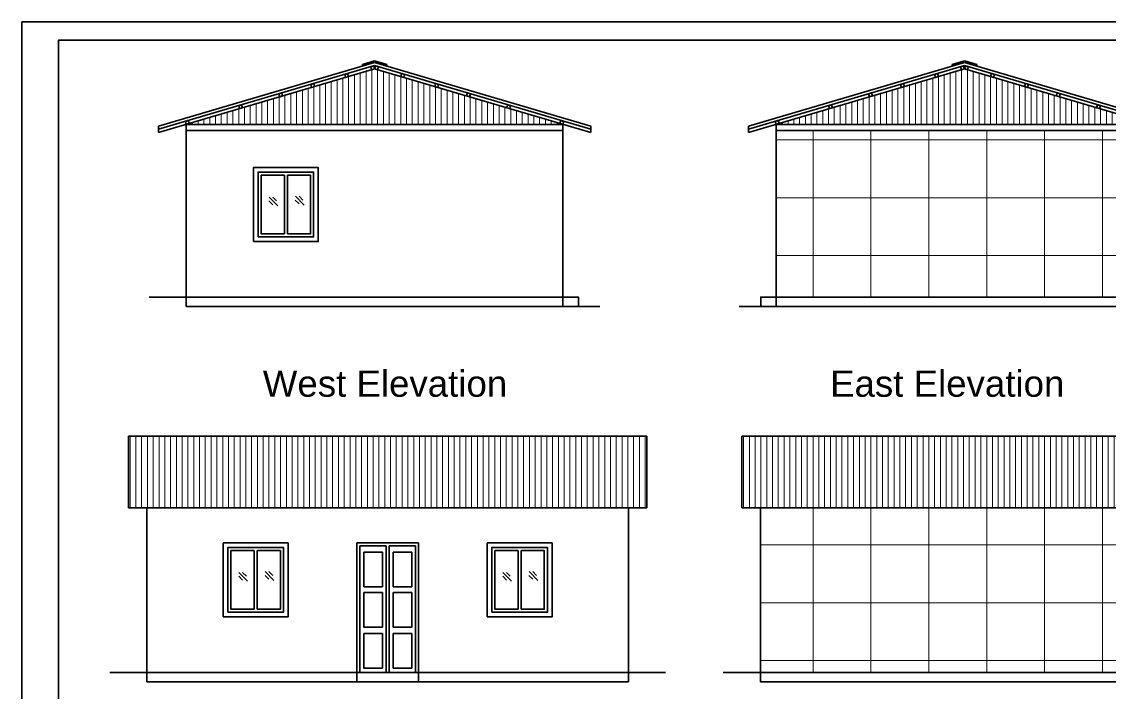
# Model space of a CAD drawing. Header units: inches. Extents: x 352533 to 378079, y -36324 to -23949.
# Drawn here: x 363425 to 364130, y -33281 to -32845 of the extents above; entities that cross this region are included whole.
import ezdxf

# ---------------------------------------------------------------- set-up
doc = ezdxf.new("R2010")
doc.units = ezdxf.units.IN
doc.header["$LTSCALE"] = 2
doc.header["$MEASUREMENT"] = 0
doc.layers.get('0').update_dxf_attribs({"linetype": 'CONTINUOUS'})
for name, color, linetype, lineweight in [('1', 7, 'CONTINUOUS', 13), ('door', 20, 'CONTINUOUS', 35), ('steps', 253, 'CONTINUOUS', 20)]:
    doc.layers.add(name, color=color, linetype=linetype, lineweight=lineweight)
doc.layers.add('Normal Wall', color=7, linetype='CONTINUOUS', lineweight=35, true_color=0xffaf89)
doc.styles.get("Standard").update_dxf_attribs({"font": 'ARIALN.TTF'})
pattern_1 = [(90, (0, -2209.563), (-37.5, 0), []), (180, (0, -2209.563), (-4e-15, -37.5), [])]

msp = doc.modelspace()

# ---------------------------------------------------------------- hatches: boundary and pattern name
at = {"layer": '1', "ltscale": 5}
h = msp.add_hatch(dxfattribs=at)
h.set_pattern_fill('ANSI37', color=256, scale=300, angle=45, style=0)
h.set_pattern_definition(pattern_1)
h.paths.add_polyline_path([(364157.62, -33023.9), (364157.62, -32915.9), (363913.62, -32915.9), (363913.62, -33023.9)])
h = msp.add_hatch(dxfattribs=at)
h.set_pattern_fill('ANSI37', color=256, scale=300, angle=45, style=0)
h.set_pattern_definition(pattern_1)
h.paths.add_polyline_path([(364215.37, -33267.24), (364215.37, -33160.55), (363903.37, -33160.55), (363903.37, -33267.24)])
at = {"layer": 'steps', "ltscale": 0.3}
h = msp.add_hatch(dxfattribs=at)
h.set_pattern_fill('ANSI31', scale=30, angle=45)
h.set_pattern_definition([(90, (2230.3754, -3631.8823), (-3.75, 0), [])])
h.paths.add_polyline_path([(363775.45, -32911.9), (363653.45, -32875.9), (363651.53, -32876.46), (363531.45, -32911.9)])
h = msp.add_hatch(dxfattribs=at)
h.set_pattern_fill('ANSI31', scale=30, angle=45)
h.set_pattern_definition([(90, (2612.5427, -3631.8823), (-3.75, 0), [])])
h.paths.add_polyline_path([(363913.62, -32911.9), (364035.62, -32875.9), (364037.54, -32876.46), (364157.62, -32911.9)])
h = msp.add_hatch(dxfattribs=at)
h.set_pattern_fill('ANSI31', scale=30, angle=45)
h.set_pattern_definition([(90, (937.505, -3875.224), (-3.75, 0), [])])
h.paths.add_polyline_path([(363829.88, -33160.55), (363829.88, -33114.03), (363493.88, -33114.03), (363493.88, -33160.55)])
h = msp.add_hatch(dxfattribs=at)
h.set_pattern_fill('ANSI31', scale=30, angle=45)
h.set_pattern_definition([(90, (1334.9987, -3875.224), (-3.75, 0), [])])
h.paths.add_polyline_path([(364227.37, -33160.55), (364227.37, -33114.03), (363891.37, -33114.03), (363891.37, -33160.55)])

# ---------------------------------------------------------------- linework, layer by layer
at = {"layer": 'door', "ltscale": 0.5}
for p, q in [((363653.45, -32871.73), (363513.45, -32913.04)), ((363653.45, -32873.81), (363513.45, -32915.12)), ((363653.45, -32875.9), (363513.45, -32917.21)), ((363653.45, -32870.68), (363645.49, -32873.03)), ((363645.49, -32873.03), (363645.49, -32874.08)), ((363653.45, -32871.73), (363645.78, -32873.99)), ((363653.45, -32870.68), (363661.41, -32873.03)), ((363653.45, -32871.73), (363793.45, -32913.04)), ((363653.45, -32871.73), (363661.12, -32873.99)), ((363653.45, -32873.81), (363793.45, -32915.12)), ((363653.45, -32875.9), (363793.45, -32917.21)), ((363661.41, -32873.03), (363661.41, -32874.08)), ((364035.62, -32871.73), (363895.62, -32913.04)), ((364035.62, -32873.81), (363895.62, -32915.12)), ((364035.62, -32875.9), (363895.62, -32917.21)), ((364035.62, -32870.68), (364027.66, -32873.03)), ((364027.66, -32873.03), (364027.66, -32874.08)), ((364035.62, -32871.73), (364027.95, -32873.99)), ((364035.62, -32870.68), (364043.57, -32873.03)), ((364035.62, -32871.73), (364175.62, -32913.04)), ((364035.62, -32871.73), (364043.29, -32873.99)), ((364035.62, -32873.81), (364175.62, -32915.12)), ((364035.62, -32875.9), (364175.62, -32917.21)), ((364043.57, -32873.03), (364043.57, -32874.08)), ((363531.45, -32911.9), (363775.45, -32911.9)), ((363531.45, -32911.9), (363531.45, -33023.9)), ((363775.45, -32911.9), (363775.45, -33023.9)), ((364157.62, -32911.9), (363913.62, -32911.9)), ((363913.62, -32911.9), (363913.62, -33023.9)), ((363513.45, -32917.21), (363513.45, -32913.04)), ((363531.45, -32915.9), (363775.45, -32915.9)), ((363793.45, -32917.21), (363793.45, -32913.04)), ((363895.62, -32917.21), (363895.62, -32913.04)), ((364157.62, -32915.9), (363913.62, -32915.9)), ((363594.95, -32944.9), (363594.95, -32982.9)), ((363596.95, -32944.9), (363596.95, -32982.9)), ((363584.98, -32961.53), (363587.51, -32963.99)), ((363585.03, -32959.09), (363590.68, -32964.74)), ((363587.47, -32959.04), (363589.93, -32961.56)), ((363602.04, -32960.99), (363604.57, -32963.45)), ((363602.09, -32958.55), (363607.75, -32964.2)), ((363604.53, -32958.5), (363607, -32961.02)), ((363531.45, -33023.9), (363507.45, -33023.9)), ((363531.45, -33023.9), (363775.45, -33023.9)), ((363531.45, -33029.9), (363531.45, -33023.9)), ((364157.62, -33023.9), (363913.62, -33023.9)), ((363775.45, -33029.9), (363531.45, -33029.9)), ((363775.45, -33029.9), (363799.45, -33029.9)), ((363913.62, -33029.9), (363889.62, -33029.9)), ((363913.62, -33029.9), (364157.62, -33029.9)), ((363493.88, -33114.03), (363829.88, -33114.03)), ((363493.88, -33160.55), (363493.88, -33114.03)), ((363829.88, -33114.03), (363829.88, -33160.55)), ((364227.37, -33114.03), (363891.37, -33114.03)), ((363891.37, -33114.03), (363891.37, -33160.55)), ((363829.88, -33160.55), (363493.88, -33160.55)), ((363505.88, -33160.55), (363505.88, -33267.24)), ((363817.88, -33267.24), (363817.88, -33160.55)), ((363891.37, -33160.55), (364227.37, -33160.55)), ((363903.37, -33267.24), (363903.37, -33160.55)), ((363641.88, -33183.24), (363641.88, -33267.24)), ((363681.88, -33183.24), (363641.88, -33183.24)), ((363641.88, -33183.24), (363641.88, -33267.24)), ((363681.88, -33183.24), (363641.88, -33183.24)), ((363643.88, -33185.24), (363643.88, -33267.24)), ((363660.88, -33185.24), (363643.88, -33185.24)), ((363643.88, -33185.24), (363643.88, -33267.24)), ((363660.88, -33185.24), (363643.88, -33185.24)), ((363660.88, -33267.24), (363660.88, -33185.24)), ((363679.88, -33185.24), (363662.88, -33185.24)), ((363679.88, -33185.24), (363662.88, -33185.24)), ((363662.88, -33267.24), (363662.88, -33185.24)), ((363679.88, -33267.24), (363679.88, -33185.24)), ((363679.88, -33267.24), (363679.88, -33185.24)), ((363681.88, -33267.24), (363681.88, -33183.24)), ((363681.88, -33267.24), (363681.88, -33183.24)), ((363575.38, -33188.24), (363575.38, -33226.24)), ((363577.38, -33188.24), (363577.38, -33226.24)), ((363746.38, -33188.24), (363746.38, -33226.24)), ((363748.38, -33188.24), (363748.38, -33226.24)), ((363582.53, -33201.89), (363588.18, -33207.54)), ((363584.96, -33201.84), (363587.43, -33204.36)), ((363753.53, -33201.89), (363759.18, -33207.54)), ((363755.96, -33201.84), (363758.43, -33204.36)), ((363565.41, -33204.87), (363567.94, -33207.33)), ((363565.46, -33202.43), (363571.11, -33208.08)), ((363567.9, -33202.38), (363570.36, -33204.91)), ((363582.47, -33204.33), (363585, -33206.79)), ((363736.41, -33204.87), (363738.94, -33207.33)), ((363736.46, -33202.43), (363742.11, -33208.08)), ((363738.9, -33202.38), (363741.36, -33204.91)), ((363753.47, -33204.33), (363756, -33206.79)), ((363505.88, -33267.24), (363481.88, -33267.24)), ((363505.88, -33267.24), (363817.88, -33267.24)), ((363505.88, -33267.24), (363505.88, -33273.24)), ((363641.88, -33267.24), (363681.88, -33267.24)), ((363817.88, -33267.24), (363841.88, -33267.24)), ((363817.88, -33273.24), (363817.88, -33267.24)), ((363903.37, -33267.24), (363879.37, -33267.24)), ((364215.37, -33267.24), (363903.37, -33267.24)), ((363903.37, -33267.24), (363903.37, -33273.24)), ((363505.88, -33273.24), (363817.88, -33273.24)), ((363903.37, -33273.24), (364215.37, -33273.24))]:
    msp.add_line(p, q, dxfattribs=at)
for points in [[(363652.88, -32873.98), (363650.97, -32874.55), (363651.53, -32876.46), (363653.45, -32875.9)], [(363654.02, -32873.98), (363655.94, -32874.55), (363655.37, -32876.46), (363653.45, -32875.9)], [(364035.05, -32873.98), (364033.13, -32874.55), (364033.7, -32876.46), (364035.62, -32875.9)], [(364036.18, -32873.98), (364038.1, -32874.55), (364037.54, -32876.46), (364035.62, -32875.9)], [(363635.98, -32878.97), (363634.07, -32879.53), (363634.63, -32881.45), (363636.55, -32880.88)], [(363670.92, -32878.97), (363672.84, -32879.53), (363672.27, -32881.45), (363670.35, -32880.88)], [(364018.15, -32878.97), (364016.23, -32879.53), (364016.8, -32881.45), (364018.72, -32880.88)], [(364053.08, -32878.97), (364055, -32879.53), (364054.44, -32881.45), (364052.52, -32880.88)], [(363593.29, -32891.56), (363591.38, -32892.13), (363591.94, -32894.05), (363593.86, -32893.48)], [(363613.96, -32885.47), (363612.04, -32886.03), (363612.61, -32887.95), (363614.52, -32887.38)], [(363692.94, -32885.47), (363694.86, -32886.03), (363694.3, -32887.95), (363692.38, -32887.38)], [(363713.61, -32891.56), (363715.53, -32892.13), (363714.96, -32894.05), (363713.04, -32893.48)], [(363975.46, -32891.56), (363973.54, -32892.13), (363974.11, -32894.05), (363976.03, -32893.48)], [(363996.13, -32885.47), (363994.21, -32886.03), (363994.77, -32887.95), (363996.69, -32887.38)], [(364075.11, -32885.47), (364077.03, -32886.03), (364076.46, -32887.95), (364074.54, -32887.38)], [(364095.78, -32891.56), (364097.69, -32892.13), (364097.13, -32894.05), (364095.21, -32893.48)], [(363567.29, -32899.24), (363565.37, -32899.8), (363565.94, -32901.72), (363567.86, -32901.16)], [(363739.61, -32899.24), (363741.53, -32899.8), (363740.96, -32901.72), (363739.04, -32901.16)], [(363949.46, -32899.24), (363947.54, -32899.8), (363948.11, -32901.72), (363950.02, -32901.16)], [(364121.78, -32899.24), (364123.7, -32899.8), (364123.13, -32901.72), (364121.21, -32901.16)], [(363532.8, -32909.41), (363530.88, -32909.98), (363531.45, -32911.9), (363533.37, -32911.33)], [(363774.1, -32909.41), (363776.02, -32909.98), (363775.45, -32911.9), (363773.53, -32911.33)], [(363914.97, -32909.41), (363913.05, -32909.98), (363913.62, -32911.9), (363915.54, -32911.33)], [(363574.95, -32987.9), (363616.95, -32987.9), (363616.95, -32939.9), (363574.95, -32939.9)], [(363577.95, -32984.9), (363613.95, -32984.9), (363613.95, -32942.9), (363577.95, -32942.9)], [(363775.45, -33029.9), (363785.45, -33029.9), (363785.45, -33023.9), (363775.45, -33023.9)], [(363913.62, -33029.9), (363903.62, -33029.9), (363903.62, -33023.9), (363913.62, -33023.9)], [(363555.38, -33231.24), (363597.38, -33231.24), (363597.38, -33183.24), (363555.38, -33183.24)], [(363558.38, -33228.24), (363594.38, -33228.24), (363594.38, -33186.24), (363558.38, -33186.24)], [(363726.38, -33231.24), (363768.38, -33231.24), (363768.38, -33183.24), (363726.38, -33183.24)], [(363729.38, -33228.24), (363765.38, -33228.24), (363765.38, -33186.24), (363729.38, -33186.24)], [(363646.5, -33189.17), (363658.52, -33189.17), (363658.52, -33211.66), (363646.5, -33211.66)], [(363665.5, -33189.17), (363677.52, -33189.17), (363677.52, -33211.66), (363665.5, -33211.66)], [(363646.5, -33215.47), (363658.52, -33215.47), (363658.52, -33237.96), (363646.5, -33237.96)], [(363665.5, -33215.47), (363677.52, -33215.47), (363677.52, -33237.96), (363665.5, -33237.96)], [(363646.5, -33242.02), (363658.52, -33242.02), (363658.52, -33264.52), (363646.5, -33264.52)], [(363665.5, -33242.02), (363677.52, -33242.02), (363677.52, -33264.52), (363665.5, -33264.52)], [(363641.88, -33267.24), (363681.88, -33267.24), (363681.88, -33273.24), (363641.88, -33273.24)]]:
    msp.add_lwpolyline(points, close=True, dxfattribs=at)
for points in [[(363594.95, -32944.9), (363579.95, -32944.9), (363579.95, -32982.9), (363594.95, -32982.9)], [(363596.95, -32982.9), (363611.95, -32982.9), (363611.95, -32944.9), (363596.95, -32944.9)], [(363575.38, -33188.24), (363560.38, -33188.24), (363560.38, -33226.24), (363575.38, -33226.24)], [(363577.38, -33226.24), (363592.38, -33226.24), (363592.38, -33188.24), (363577.38, -33188.24)], [(363746.38, -33188.24), (363731.38, -33188.24), (363731.38, -33226.24), (363746.38, -33226.24)], [(363748.38, -33226.24), (363763.38, -33226.24), (363763.38, -33188.24), (363748.38, -33188.24)]]:
    msp.add_lwpolyline(points, dxfattribs=at)
at = {"layer": 'Normal Wall'}
for points in [[(363424.83, -32845.38), (364482.84, -32845.38), (364482.84, -33595.91), (363424.83, -33595.91)], [(363424.83, -32845.38), (364482.84, -32845.38), (364482.84, -33595.91), (363424.83, -33595.91)], [(364470.93, -32857.29), (363448.65, -32857.29), (363448.65, -33584), (364470.93, -33584)], [(364470.93, -32857.29), (363448.65, -32857.29), (363448.65, -33584), (364470.93, -33584)]]:
    msp.add_lwpolyline(points, close=True, dxfattribs=at)

# ---------------------------------------------------------------- texts
at = {"color": 7, "linetype": 'ByBlock', "lineweight": 5, "char_height": 6, "width": 195.2975, "attachment_point": 5}
for s, insert in [('{\\fArial CE|b0|i0|c238|p34;\\P\\fArial CE|b0|i0|c0|p34;\\H2.8333x;West\\fArial CE|b0|i0|c238|p34; El\\fArial CE|b0|i0|c0|p34;e\\fArial CE|b0|i0|c238|p34;vation}', (363660.19, -33075.13)), ('{\\fArial CE|b0|i0|c238|p34;\\P\\fArial CE|b0|i0|c0|p34;\\H2.8333x;East\\fArial CE|b0|i0|c238|p34; El\\fArial CE|b0|i0|c0|p34;e\\fArial CE|b0|i0|c238|p34;vation}', (364024.45, -33075.13))]:
    msp.add_mtext(s, dxfattribs=dict(at, insert=insert))

doc.saveas('drawing.dxf')
